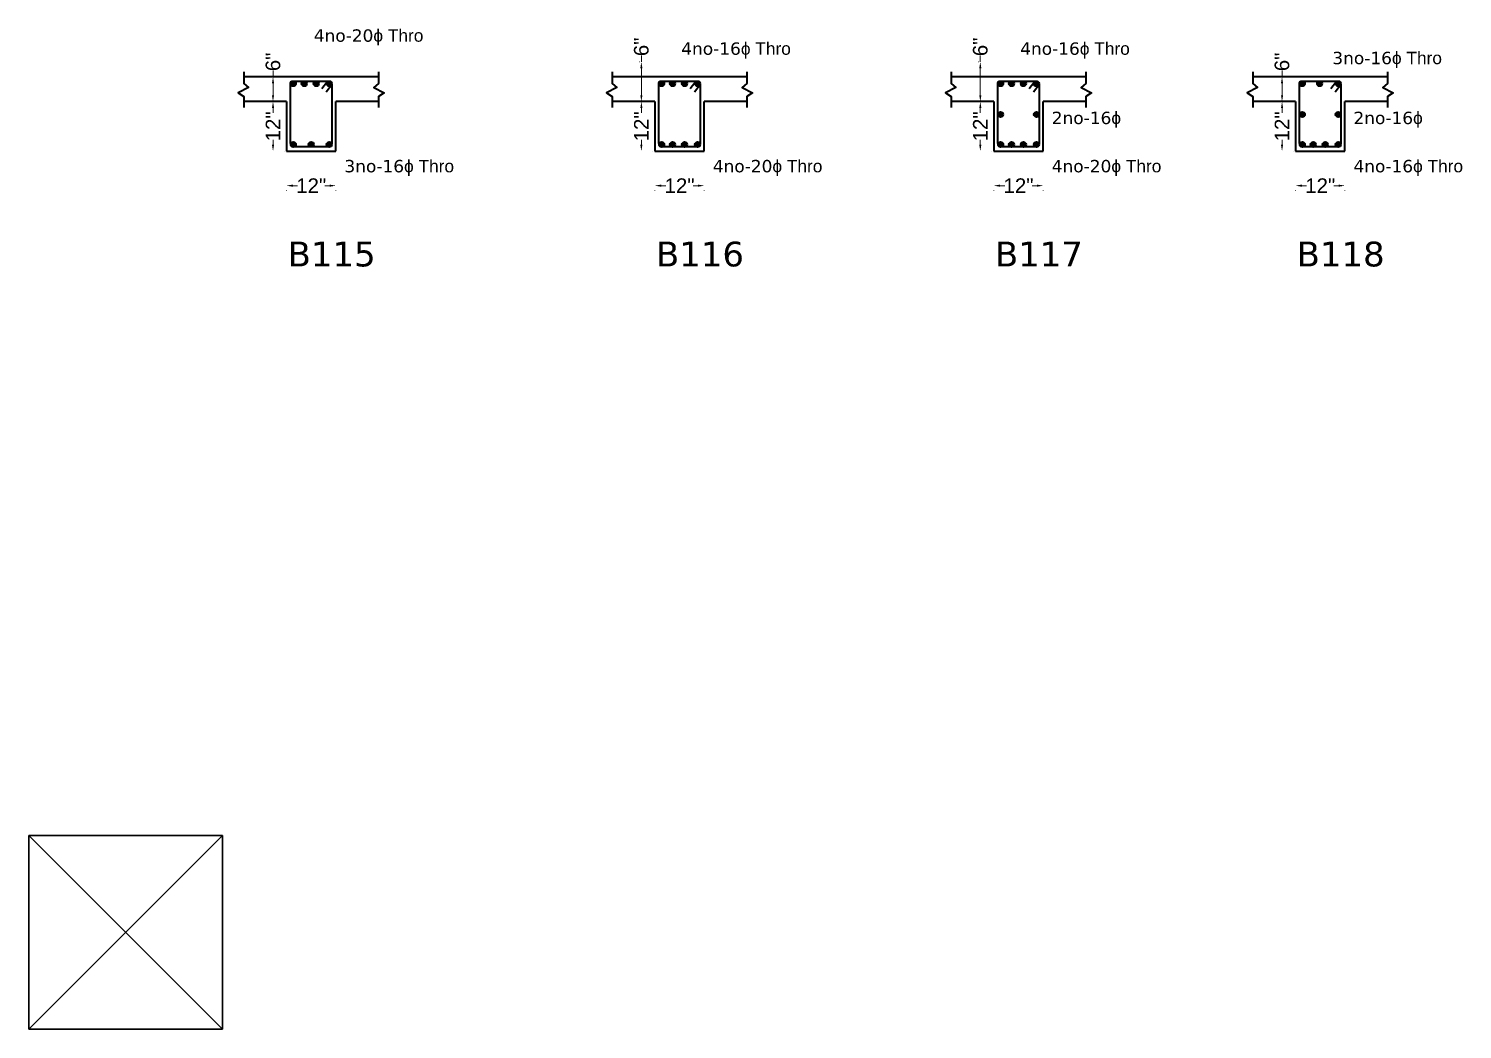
# Model space of a CAD drawing. Header units: feet. Extents: x 15113 to 123217, y -97269 to -8247.
# Drawn here: x 39308 to 40004, y -47447 to -46961 of the extents above; entities that cross this region are included whole.
import ezdxf

# ---------------------------------------------------------------- set-up
doc = ezdxf.new("R2010")
doc.units = ezdxf.units.FT
doc.header["$LTSCALE"] = 50.2
doc.header["$MEASUREMENT"] = 0
doc.header["$PDMODE"] = 3
doc.linetypes.add('DOT', pattern=[0.25, 0, -0.25])
doc.layers.add('drg seal txt', color=7, linetype='Continuous')
for name, color, linetype, lineweight in [('Str Beam', 10, 'Continuous', 35), ('Str Column', 50, 'Continuous', 35), ('sTR fOOTING', 6, 'Continuous', 35), ('Str LBL', 3, 'Continuous', 35)]:
    doc.layers.add(name, color=color, linetype=linetype, lineweight=lineweight)
doc.styles.add('5.2 INCH', font='arial.ttf', dxfattribs={"height": 5.2})
doc.styles.add('7.1 INCH', font='arial.ttf', dxfattribs={"height": 7.1})
doc.styles.get("Standard").update_dxf_attribs({"font": 'arial.ttf'})
doc.dimstyles.new('2.2 INCH', dxfattribs={"dimscale": 0, "dimtxt": 5.2, "dimasz": 3.1, "dimexe": 0.18, "dimexo": 1.063, "dimgap": 0.09, "dimtad": 0, "dimdec": 0, "dimzin": 0, "dimdsep": 46, "dimlunit": 4, "dimtxsty": '5.2 INCH', "dimcen": 0, "dimclrd": 230, "dimclre": 230, "dimclrt": 164, "dimadec": 0, "dimazin": 0, "dimtfac": 1, "dimtdec": 0, "dimtofl": 0, "dimtmove": 0, "dimatfit": 3, "dimfxl": 0.5, "dimtolj": 1, "dimtzin": 0, "dimlwd": 15, "dimlwe": 15, "dimarcsym": 0})

# ---------------------------------------------------------------- blocks, each defined once
blk = doc.blocks.new('*D812')
at = {"layer": 'Defpoints', "color": 0, "linetype": 'Continuous', "transparency": 16777216}
for p in [(39457.24, -47037.45), (39433.24, -47040.98), (39457.24, -47040.98)]:
    blk.add_point(p, dxfattribs=at)
at = {"layer": 'Str Beam', "color": 230, "linetype": 'DOT', "lineweight": 15, "transparency": 16777216}
for p, q in [((39433.24, -47039.92), (39433.24, -47037.27)), ((39457.24, -47039.92), (39457.24, -47037.27))]:
    blk.add_line(p, q, dxfattribs=at)
at = {"layer": 'Str Beam', "color": 230, "lineweight": 15, "transparency": 16777216}
for p, q in [((39436.34, -47037.45), (39438.64, -47037.45)), ((39454.14, -47037.45), (39451.83, -47037.45))]:
    blk.add_line(p, q, dxfattribs=at)
at = {"layer": 'Str Beam', "color": 230, "linetype": 'Continuous', "transparency": 16777216}
for points in [[(39436.34, -47036.93), (39436.34, -47037.97), (39433.24, -47037.45)], [(39454.14, -47036.93), (39454.14, -47037.97), (39457.24, -47037.45)]]:
    blk.add_solid(points, dxfattribs=at)
at = {"layer": 'Str Beam', "color": 164, "linetype": 'Continuous', "lineweight": 40, "transparency": 16777216, "insert": (39445.24, -47037.45), "char_height": 7.1, "attachment_point": 5, "style": '7.1 INCH'}
blk.add_mtext('\\A1;12"', dxfattribs=at)
blk = doc.blocks.new('*D786')
at = {"layer": 'Defpoints', "color": 0, "linetype": 'Continuous', "transparency": 16777216}
for p in [(39426.71, -46984.69), (39426.71, -46984.69), (39426.71, -46996.69)]:
    blk.add_point(p, dxfattribs=at)
at = {"layer": 'sTR fOOTING', "color": 230, "lineweight": 15, "transparency": 16777216}
for p, q in [((39426.71, -46984.69), (39426.71, -46981.59)), ((39426.71, -46993.59), (39426.71, -46987.79))]:
    blk.add_line(p, q, dxfattribs=at)
at = {"layer": 'sTR fOOTING', "color": 230, "linetype": 'DOT', "lineweight": 15, "transparency": 16777216}
for p, q in [((39425.65, -46984.69), (39426.53, -46984.69)), ((39425.65, -46996.69), (39426.53, -46996.69))]:
    blk.add_line(p, q, dxfattribs=at)
at = {"layer": 'sTR fOOTING', "color": 230, "linetype": 'Continuous', "transparency": 16777216}
for points in [[(39426.19, -46987.79), (39427.23, -46987.79), (39426.71, -46984.69)], [(39426.19, -46993.59), (39427.23, -46993.59), (39426.71, -46996.69)]]:
    blk.add_solid(points, dxfattribs=at)
at = {"layer": 'sTR fOOTING', "color": 164, "linetype": 'Continuous', "lineweight": 40, "transparency": 16777216, "insert": (39426.71, -46977.4), "char_height": 7.1, "attachment_point": 5, "rotation": 90, "style": '7.1 INCH'}
blk.add_mtext('\\A1;6"', dxfattribs=at)
blk = doc.blocks.new('*D813')
at = {"layer": 'Defpoints', "color": 0, "linetype": 'Continuous', "transparency": 16777216}
for p in [(39426.71, -46996.69), (39433.24, -46996.69), (39433.24, -47020.69)]:
    blk.add_point(p, dxfattribs=at)
at = {"layer": 'sTR fOOTING', "color": 230, "linetype": 'DOT', "lineweight": 15, "transparency": 16777216}
for p, q in [((39432.17, -46996.69), (39426.53, -46996.69)), ((39432.17, -47020.69), (39426.53, -47020.69))]:
    blk.add_line(p, q, dxfattribs=at)
at = {"layer": 'sTR fOOTING', "color": 230, "lineweight": 15, "transparency": 16777216}
for p, q in [((39426.71, -46999.79), (39426.71, -47002.09)), ((39426.71, -47017.59), (39426.71, -47015.28))]:
    blk.add_line(p, q, dxfattribs=at)
at = {"layer": 'sTR fOOTING', "color": 230, "linetype": 'Continuous', "transparency": 16777216}
for points in [[(39426.19, -46999.79), (39427.23, -46999.79), (39426.71, -46996.69)], [(39426.19, -47017.59), (39427.23, -47017.59), (39426.71, -47020.69)]]:
    blk.add_solid(points, dxfattribs=at)
at = {"layer": 'sTR fOOTING', "color": 164, "linetype": 'Continuous', "lineweight": 40, "transparency": 16777216, "insert": (39426.71, -47008.69), "char_height": 7.1, "attachment_point": 5, "rotation": 90, "style": '7.1 INCH'}
blk.add_mtext('\\A1;12"', dxfattribs=at)
blk = doc.blocks.new('*D814')
at = {"layer": 'Defpoints', "color": 0, "linetype": 'Continuous', "transparency": 16777216}
for p in [(39635.99, -47037.45), (39611.99, -47040.98), (39635.99, -47040.98)]:
    blk.add_point(p, dxfattribs=at)
at = {"layer": 'Str Beam', "color": 230, "linetype": 'DOT', "lineweight": 15, "transparency": 16777216}
for p, q in [((39611.99, -47039.92), (39611.99, -47037.27)), ((39635.99, -47039.92), (39635.99, -47037.27))]:
    blk.add_line(p, q, dxfattribs=at)
at = {"layer": 'Str Beam', "color": 230, "lineweight": 15, "transparency": 16777216}
for p, q in [((39615.09, -47037.45), (39617.4, -47037.45)), ((39632.89, -47037.45), (39630.59, -47037.45))]:
    blk.add_line(p, q, dxfattribs=at)
at = {"layer": 'Str Beam', "color": 230, "linetype": 'Continuous', "transparency": 16777216}
for points in [[(39615.09, -47036.93), (39615.09, -47037.97), (39611.99, -47037.45)], [(39632.89, -47036.93), (39632.89, -47037.97), (39635.99, -47037.45)]]:
    blk.add_solid(points, dxfattribs=at)
at = {"layer": 'Str Beam', "color": 164, "linetype": 'Continuous', "lineweight": 40, "transparency": 16777216, "insert": (39623.99, -47037.45), "char_height": 7.1, "attachment_point": 5, "style": '7.1 INCH'}
blk.add_mtext('\\A1;12"', dxfattribs=at)
blk = doc.blocks.new('*D787')
at = {"layer": 'Defpoints', "color": 0, "linetype": 'Continuous', "transparency": 16777216}
for p in [(39605.46, -46977.4), (39605.46, -46977.4), (39605.46, -46996.69)]:
    blk.add_point(p, dxfattribs=at)
at = {"layer": 'sTR fOOTING', "color": 230, "lineweight": 15, "transparency": 16777216}
for p, q in [((39605.46, -46977.4), (39605.46, -46974.3)), ((39605.46, -46993.59), (39605.46, -46980.5))]:
    blk.add_line(p, q, dxfattribs=at)
at = {"layer": 'sTR fOOTING', "color": 230, "linetype": 'DOT', "lineweight": 15, "transparency": 16777216}
for p, q in [((39604.4, -46977.4), (39605.28, -46977.4)), ((39604.4, -46996.69), (39605.28, -46996.69))]:
    blk.add_line(p, q, dxfattribs=at)
at = {"layer": 'sTR fOOTING', "color": 230, "linetype": 'Continuous', "transparency": 16777216}
for points in [[(39604.95, -46980.5), (39605.98, -46980.5), (39605.46, -46977.4)], [(39604.95, -46993.59), (39605.98, -46993.59), (39605.46, -46996.69)]]:
    blk.add_solid(points, dxfattribs=at)
at = {"layer": 'sTR fOOTING', "color": 164, "linetype": 'Continuous', "lineweight": 40, "transparency": 16777216, "insert": (39605.46, -46970.11), "char_height": 7.1, "attachment_point": 5, "rotation": 90, "style": '7.1 INCH'}
blk.add_mtext('\\A1;6"', dxfattribs=at)
blk = doc.blocks.new('*D815')
at = {"layer": 'Defpoints', "color": 0, "linetype": 'Continuous', "transparency": 16777216}
for p in [(39605.46, -46996.69), (39611.99, -46996.69), (39611.99, -47020.69)]:
    blk.add_point(p, dxfattribs=at)
at = {"layer": 'sTR fOOTING', "color": 230, "linetype": 'DOT', "lineweight": 15, "transparency": 16777216}
for p, q in [((39610.93, -46996.69), (39605.28, -46996.69)), ((39610.93, -47020.69), (39605.28, -47020.69))]:
    blk.add_line(p, q, dxfattribs=at)
at = {"layer": 'sTR fOOTING', "color": 230, "lineweight": 15, "transparency": 16777216}
for p, q in [((39605.46, -46999.79), (39605.46, -47002.09)), ((39605.46, -47017.59), (39605.46, -47015.28))]:
    blk.add_line(p, q, dxfattribs=at)
at = {"layer": 'sTR fOOTING', "color": 230, "linetype": 'Continuous', "transparency": 16777216}
for points in [[(39604.95, -46999.79), (39605.98, -46999.79), (39605.46, -46996.69)], [(39604.95, -47017.59), (39605.98, -47017.59), (39605.46, -47020.69)]]:
    blk.add_solid(points, dxfattribs=at)
at = {"layer": 'sTR fOOTING', "color": 164, "linetype": 'Continuous', "lineweight": 40, "transparency": 16777216, "insert": (39605.46, -47008.69), "char_height": 7.1, "attachment_point": 5, "rotation": 90, "style": '7.1 INCH'}
blk.add_mtext('\\A1;12"', dxfattribs=at)
blk = doc.blocks.new('*D816')
at = {"layer": 'Defpoints', "color": 0, "linetype": 'Continuous', "transparency": 16777216}
for p in [(39800.48, -47037.45), (39776.48, -47040.98), (39800.48, -47040.98)]:
    blk.add_point(p, dxfattribs=at)
at = {"layer": 'Str Beam', "color": 230, "linetype": 'DOT', "lineweight": 15, "transparency": 16777216}
for p, q in [((39776.48, -47039.92), (39776.48, -47037.27)), ((39800.48, -47039.92), (39800.48, -47037.27))]:
    blk.add_line(p, q, dxfattribs=at)
at = {"layer": 'Str Beam', "color": 230, "lineweight": 15, "transparency": 16777216}
for p, q in [((39779.58, -47037.45), (39781.89, -47037.45)), ((39797.38, -47037.45), (39795.07, -47037.45))]:
    blk.add_line(p, q, dxfattribs=at)
at = {"layer": 'Str Beam', "color": 230, "linetype": 'Continuous', "transparency": 16777216}
for points in [[(39779.58, -47036.93), (39779.58, -47037.97), (39776.48, -47037.45)], [(39797.38, -47036.93), (39797.38, -47037.97), (39800.48, -47037.45)]]:
    blk.add_solid(points, dxfattribs=at)
at = {"layer": 'Str Beam', "color": 164, "linetype": 'Continuous', "lineweight": 40, "transparency": 16777216, "insert": (39788.48, -47037.45), "char_height": 7.1, "attachment_point": 5, "style": '7.1 INCH'}
blk.add_mtext('\\A1;12"', dxfattribs=at)
blk = doc.blocks.new('*D788')
at = {"layer": 'Defpoints', "color": 0, "linetype": 'Continuous', "transparency": 16777216}
for p in [(39769.95, -46977.4), (39769.95, -46977.4), (39769.95, -46996.69)]:
    blk.add_point(p, dxfattribs=at)
at = {"layer": 'sTR fOOTING', "color": 230, "lineweight": 15, "transparency": 16777216}
for p, q in [((39769.95, -46977.4), (39769.95, -46974.3)), ((39769.95, -46993.59), (39769.95, -46980.5))]:
    blk.add_line(p, q, dxfattribs=at)
at = {"layer": 'sTR fOOTING', "color": 230, "linetype": 'DOT', "lineweight": 15, "transparency": 16777216}
for p, q in [((39768.89, -46977.4), (39769.77, -46977.4)), ((39768.89, -46996.69), (39769.77, -46996.69))]:
    blk.add_line(p, q, dxfattribs=at)
at = {"layer": 'sTR fOOTING', "color": 230, "linetype": 'Continuous', "transparency": 16777216}
for points in [[(39769.44, -46980.5), (39770.47, -46980.5), (39769.95, -46977.4)], [(39769.44, -46993.59), (39770.47, -46993.59), (39769.95, -46996.69)]]:
    blk.add_solid(points, dxfattribs=at)
at = {"layer": 'sTR fOOTING', "color": 164, "linetype": 'Continuous', "lineweight": 40, "transparency": 16777216, "insert": (39769.95, -46970.11), "char_height": 7.1, "attachment_point": 5, "rotation": 90, "style": '7.1 INCH'}
blk.add_mtext('\\A1;6"', dxfattribs=at)
blk = doc.blocks.new('*D817')
at = {"layer": 'Defpoints', "color": 0, "linetype": 'Continuous', "transparency": 16777216}
for p in [(39769.95, -46996.69), (39776.48, -46996.69), (39776.48, -47020.69)]:
    blk.add_point(p, dxfattribs=at)
at = {"layer": 'sTR fOOTING', "color": 230, "linetype": 'DOT', "lineweight": 15, "transparency": 16777216}
for p, q in [((39775.42, -46996.69), (39769.77, -46996.69)), ((39775.42, -47020.69), (39769.77, -47020.69))]:
    blk.add_line(p, q, dxfattribs=at)
at = {"layer": 'sTR fOOTING', "color": 230, "lineweight": 15, "transparency": 16777216}
for p, q in [((39769.95, -46999.79), (39769.95, -47002.09)), ((39769.95, -47017.59), (39769.95, -47015.28))]:
    blk.add_line(p, q, dxfattribs=at)
at = {"layer": 'sTR fOOTING', "color": 230, "linetype": 'Continuous', "transparency": 16777216}
for points in [[(39769.44, -46999.79), (39770.47, -46999.79), (39769.95, -46996.69)], [(39769.44, -47017.59), (39770.47, -47017.59), (39769.95, -47020.69)]]:
    blk.add_solid(points, dxfattribs=at)
at = {"layer": 'sTR fOOTING', "color": 164, "linetype": 'Continuous', "lineweight": 40, "transparency": 16777216, "insert": (39769.95, -47008.69), "char_height": 7.1, "attachment_point": 5, "rotation": 90, "style": '7.1 INCH'}
blk.add_mtext('\\A1;12"', dxfattribs=at)
blk = doc.blocks.new('*D818')
at = {"layer": 'Defpoints', "color": 0, "linetype": 'Continuous', "transparency": 16777216}
for p in [(39946.9, -47037.45), (39922.9, -47040.98), (39946.9, -47040.98)]:
    blk.add_point(p, dxfattribs=at)
at = {"layer": 'Str Beam', "color": 230, "linetype": 'DOT', "lineweight": 15, "transparency": 16777216}
for p, q in [((39922.9, -47039.92), (39922.9, -47037.27)), ((39946.9, -47039.92), (39946.9, -47037.27))]:
    blk.add_line(p, q, dxfattribs=at)
at = {"layer": 'Str Beam', "color": 230, "lineweight": 15, "transparency": 16777216}
for p, q in [((39926, -47037.45), (39928.31, -47037.45)), ((39943.8, -47037.45), (39941.49, -47037.45))]:
    blk.add_line(p, q, dxfattribs=at)
at = {"layer": 'Str Beam', "color": 230, "linetype": 'Continuous', "transparency": 16777216}
for points in [[(39926, -47036.93), (39926, -47037.97), (39922.9, -47037.45)], [(39943.8, -47036.93), (39943.8, -47037.97), (39946.9, -47037.45)]]:
    blk.add_solid(points, dxfattribs=at)
at = {"layer": 'Str Beam', "color": 164, "linetype": 'Continuous', "lineweight": 40, "transparency": 16777216, "insert": (39934.9, -47037.45), "char_height": 7.1, "attachment_point": 5, "style": '7.1 INCH'}
blk.add_mtext('\\A1;12"', dxfattribs=at)
blk = doc.blocks.new('*D789')
at = {"layer": 'Defpoints', "color": 0, "linetype": 'Continuous', "transparency": 16777216}
for p in [(39916.37, -46984.69), (39916.37, -46984.69), (39916.37, -46996.69)]:
    blk.add_point(p, dxfattribs=at)
at = {"layer": 'sTR fOOTING', "color": 230, "lineweight": 15, "transparency": 16777216}
for p, q in [((39916.37, -46984.69), (39916.37, -46981.59)), ((39916.37, -46993.59), (39916.37, -46987.79))]:
    blk.add_line(p, q, dxfattribs=at)
at = {"layer": 'sTR fOOTING', "color": 230, "linetype": 'DOT', "lineweight": 15, "transparency": 16777216}
for p, q in [((39915.31, -46984.69), (39916.19, -46984.69)), ((39915.31, -46996.69), (39916.19, -46996.69))]:
    blk.add_line(p, q, dxfattribs=at)
at = {"layer": 'sTR fOOTING', "color": 230, "linetype": 'Continuous', "transparency": 16777216}
for points in [[(39915.86, -46987.79), (39916.89, -46987.79), (39916.37, -46984.69)], [(39915.86, -46993.59), (39916.89, -46993.59), (39916.37, -46996.69)]]:
    blk.add_solid(points, dxfattribs=at)
at = {"layer": 'sTR fOOTING', "color": 164, "linetype": 'Continuous', "lineweight": 40, "transparency": 16777216, "insert": (39916.37, -46977.4), "char_height": 7.1, "attachment_point": 5, "rotation": 90, "style": '7.1 INCH'}
blk.add_mtext('\\A1;6"', dxfattribs=at)
blk = doc.blocks.new('*D819')
at = {"layer": 'Defpoints', "color": 0, "linetype": 'Continuous', "transparency": 16777216}
for p in [(39916.37, -46996.69), (39922.9, -46996.69), (39922.9, -47020.69)]:
    blk.add_point(p, dxfattribs=at)
at = {"layer": 'sTR fOOTING', "color": 230, "linetype": 'DOT', "lineweight": 15, "transparency": 16777216}
for p, q in [((39921.84, -46996.69), (39916.19, -46996.69)), ((39921.84, -47020.69), (39916.19, -47020.69))]:
    blk.add_line(p, q, dxfattribs=at)
at = {"layer": 'sTR fOOTING', "color": 230, "lineweight": 15, "transparency": 16777216}
for p, q in [((39916.37, -46999.79), (39916.37, -47002.09)), ((39916.37, -47017.59), (39916.37, -47015.28))]:
    blk.add_line(p, q, dxfattribs=at)
at = {"layer": 'sTR fOOTING', "color": 230, "linetype": 'Continuous', "transparency": 16777216}
for points in [[(39915.86, -46999.79), (39916.89, -46999.79), (39916.37, -46996.69)], [(39915.86, -47017.59), (39916.89, -47017.59), (39916.37, -47020.69)]]:
    blk.add_solid(points, dxfattribs=at)
at = {"layer": 'sTR fOOTING', "color": 164, "linetype": 'Continuous', "lineweight": 40, "transparency": 16777216, "insert": (39916.37, -47008.69), "char_height": 7.1, "attachment_point": 5, "rotation": 90, "style": '7.1 INCH'}
blk.add_mtext('\\A1;12"', dxfattribs=at)

msp = doc.modelspace()

# ---------------------------------------------------------------- hatches: boundary and pattern name
at = {"layer": 'Str Beam', "lineweight": 40}
h = msp.add_hatch(color=256, dxfattribs=at)
h.dxf.hatch_style = 1
h.paths.add_polyline_path([(39435.30636, -46987.94274, 1), (39437.82236, -46987.94274, 1)])
h = msp.add_hatch(color=256, dxfattribs=at)
h.dxf.hatch_style = 1
h.paths.add_polyline_path([(39440.58882, -46987.94274, 1), (39443.10482, -46987.94274, 1)])
h = msp.add_hatch(color=256, dxfattribs=at)
h.dxf.hatch_style = 1
h.paths.add_polyline_path([(39446.39522, -46987.94274, 1), (39448.91122, -46987.94274, 1)])
h = msp.add_hatch(color=256, dxfattribs=at)
h.dxf.hatch_style = 1
h.paths.add_polyline_path([(39452.70878, -46987.94274, 1), (39455.22478, -46987.94274, 1)])
h = msp.add_hatch(color=256, dxfattribs=at)
h.dxf.hatch_style = 1
h.paths.add_polyline_path([(39614.06057, -46987.94274, 1), (39616.57657, -46987.94274, 1)])
h = msp.add_hatch(color=256, dxfattribs=at)
h.dxf.hatch_style = 1
h.paths.add_polyline_path([(39619.34303, -46987.94274, 1), (39621.85903, -46987.94274, 1)])
h = msp.add_hatch(color=256, dxfattribs=at)
h.dxf.hatch_style = 1
h.paths.add_polyline_path([(39625.14943, -46987.94274, 1), (39627.66543, -46987.94274, 1)])
h = msp.add_hatch(color=256, dxfattribs=at)
h.dxf.hatch_style = 1
h.paths.add_polyline_path([(39631.46299, -46987.94274, 1), (39633.97899, -46987.94274, 1)])
h = msp.add_hatch(color=256, dxfattribs=at)
h.dxf.hatch_style = 1
h.paths.add_polyline_path([(39778.54892, -46987.94274, 1), (39781.06492, -46987.94274, 1)])
h = msp.add_hatch(color=256, dxfattribs=at)
h.dxf.hatch_style = 1
h.paths.add_polyline_path([(39783.83138, -46987.94274, 1), (39786.34738, -46987.94274, 1)])
h = msp.add_hatch(color=256, dxfattribs=at)
h.dxf.hatch_style = 1
h.paths.add_polyline_path([(39789.63778, -46987.94274, 1), (39792.15378, -46987.94274, 1)])
h = msp.add_hatch(color=256, dxfattribs=at)
h.dxf.hatch_style = 1
h.paths.add_polyline_path([(39795.95134, -46987.94274, 1), (39798.46734, -46987.94274, 1)])
h = msp.add_hatch(color=256, dxfattribs=at)
h.dxf.hatch_style = 1
h.paths.add_polyline_path([(39924.96962, -46987.94274, 1), (39927.48562, -46987.94274, 1)])
h = msp.add_hatch(color=256, dxfattribs=at)
h.dxf.hatch_style = 1
h.paths.add_polyline_path([(39933.34696, -46987.94274, 1), (39935.86296, -46987.94274, 1)])
h = msp.add_hatch(color=256, dxfattribs=at)
h.dxf.hatch_style = 1
h.paths.add_polyline_path([(39942.37204, -46987.94274, 1), (39944.88804, -46987.94274, 1)])
h = msp.add_hatch(color=256, dxfattribs=at)
h.dxf.hatch_style = 1
h.paths.add_polyline_path([(39778.52893, -47002.89198, -1), (39781.04493, -47002.89198, -1)])
h = msp.add_hatch(color=256, dxfattribs=at)
h.dxf.hatch_style = 1
h.paths.add_polyline_path([(39798.47931, -47002.89198, 1), (39795.96331, -47002.89198, 1)])
h = msp.add_hatch(color=256, dxfattribs=at)
h.dxf.hatch_style = 1
h.paths.add_polyline_path([(39924.94963, -47002.89198, -1), (39927.46563, -47002.89198, -1)])
h = msp.add_hatch(color=256, dxfattribs=at)
h.dxf.hatch_style = 1
h.paths.add_polyline_path([(39944.90001, -47002.89198, 1), (39942.38401, -47002.89198, 1)])
h = msp.add_hatch(color=256, dxfattribs=at)
h.dxf.hatch_style = 1
h.paths.add_polyline_path([(39435.30636, -47017.50193, -1), (39437.82236, -47017.50193, -1)])
h = msp.add_hatch(color=256, dxfattribs=at)
h.dxf.hatch_style = 1
h.paths.add_polyline_path([(39443.97875, -47017.42859, -1), (39446.49475, -47017.42859, -1)])
h = msp.add_hatch(color=256, dxfattribs=at)
h.dxf.hatch_style = 1
h.paths.add_polyline_path([(39452.70878, -47017.50193, -1), (39455.22478, -47017.50193, -1)])
h = msp.add_hatch(color=256, dxfattribs=at)
h.dxf.hatch_style = 1
h.paths.add_polyline_path([(39614.06057, -47017.50193, -1), (39616.57657, -47017.50193, -1)])
h = msp.add_hatch(color=256, dxfattribs=at)
h.dxf.hatch_style = 1
h.paths.add_polyline_path([(39619.34303, -47017.50193, -1), (39621.85903, -47017.50193, -1)])
h = msp.add_hatch(color=256, dxfattribs=at)
h.dxf.hatch_style = 1
h.paths.add_polyline_path([(39625.14943, -47017.50193, -1), (39627.66543, -47017.50193, -1)])
h = msp.add_hatch(color=256, dxfattribs=at)
h.dxf.hatch_style = 1
h.paths.add_polyline_path([(39631.46299, -47017.50193, -1), (39633.97899, -47017.50193, -1)])
h = msp.add_hatch(color=256, dxfattribs=at)
h.dxf.hatch_style = 1
h.paths.add_polyline_path([(39778.54892, -47017.50193, -1), (39781.06492, -47017.50193, -1)])
h = msp.add_hatch(color=256, dxfattribs=at)
h.dxf.hatch_style = 1
h.paths.add_polyline_path([(39783.83138, -47017.50193, -1), (39786.34738, -47017.50193, -1)])
h = msp.add_hatch(color=256, dxfattribs=at)
h.dxf.hatch_style = 1
h.paths.add_polyline_path([(39789.63778, -47017.50193, -1), (39792.15378, -47017.50193, -1)])
h = msp.add_hatch(color=256, dxfattribs=at)
h.dxf.hatch_style = 1
h.paths.add_polyline_path([(39795.95134, -47017.50193, -1), (39798.46734, -47017.50193, -1)])
h = msp.add_hatch(color=256, dxfattribs=at)
h.dxf.hatch_style = 1
h.paths.add_polyline_path([(39924.96962, -47017.50193, -1), (39927.48562, -47017.50193, -1)])
h = msp.add_hatch(color=256, dxfattribs=at)
h.dxf.hatch_style = 1
h.paths.add_polyline_path([(39930.25208, -47017.50193, -1), (39932.76808, -47017.50193, -1)])
h = msp.add_hatch(color=256, dxfattribs=at)
h.dxf.hatch_style = 1
h.paths.add_polyline_path([(39936.05849, -47017.50193, -1), (39938.57449, -47017.50193, -1)])
h = msp.add_hatch(color=256, dxfattribs=at)
h.dxf.hatch_style = 1
h.paths.add_polyline_path([(39942.37204, -47017.50193, -1), (39944.88804, -47017.50193, -1)])

# ---------------------------------------------------------------- linework, layer by layer
for p, q in [((39453.2807, -46986.74399), (39450.35398, -46990.53492)), ((39455.21733, -46988.50779), (39452.46264, -46992.07589)), ((39632.03491, -46986.74399), (39629.10819, -46990.53492)), ((39633.97154, -46988.50779), (39631.21685, -46992.07589)), ((39796.52325, -46986.74399), (39793.59654, -46990.53492)), ((39798.45989, -46988.50779), (39795.7052, -46992.07589)), ((39942.94396, -46986.74399), (39940.01724, -46990.53492)), ((39944.88059, -46988.50779), (39942.1259, -46992.07589))]:
    msp.add_line(p, q, dxfattribs=at)
at = {"layer": 'Str Beam', "color": 2, "linetype": 'Continuous', "lineweight": 40}
for points in [[(39412.60669, -46982.27071), (39412.60669, -46987.93226), (39414.87359, -46989.87338), (39409.85375, -46992.46151), (39412.60669, -46994.2409), (39412.60669, -46999.57898)], [(39477.8668, -46982.27071), (39477.8668, -46987.93226), (39475.59991, -46989.87338), (39480.61974, -46992.46151), (39477.8668, -46994.2409), (39477.8668, -46999.57898)], [(39591.3609, -46982.27071), (39591.3609, -46987.93226), (39593.6278, -46989.87338), (39588.60796, -46992.46151), (39591.3609, -46994.2409), (39591.3609, -46999.57898)], [(39656.62101, -46982.27071), (39656.62101, -46987.93226), (39654.35412, -46989.87338), (39659.37395, -46992.46151), (39656.62101, -46994.2409), (39656.62101, -46999.57898)], [(39755.84925, -46982.27071), (39755.84925, -46987.93226), (39758.11615, -46989.87338), (39753.09631, -46992.46151), (39755.84925, -46994.2409), (39755.84925, -46999.57898)], [(39821.10936, -46982.27071), (39821.10936, -46987.93226), (39818.84247, -46989.87338), (39823.8623, -46992.46151), (39821.10936, -46994.2409), (39821.10936, -46999.57898)], [(39902.26995, -46982.27071), (39902.26995, -46987.93226), (39904.53685, -46989.87338), (39899.51702, -46992.46151), (39902.26995, -46994.2409), (39902.26995, -46999.57898)], [(39967.53006, -46982.27071), (39967.53006, -46987.93226), (39965.26317, -46989.87338), (39970.283, -46992.46151), (39967.53006, -46994.2409), (39967.53006, -46999.57898)], [(39477.8668, -46984.68659), (39412.60669, -46984.68659)], [(39656.62101, -46984.68659), (39591.3609, -46984.68659)], [(39821.10936, -46984.68659), (39755.84925, -46984.68659)], [(39967.53006, -46984.68659), (39902.26995, -46984.68659)], [(39433.23675, -46996.68659), (39412.60669, -46996.68659)], [(39433.23675, -46996.68659), (39433.23675, -47020.68659)], [(39457.23675, -47020.68659), (39457.23675, -46996.68659)], [(39477.8668, -46996.68659), (39457.23675, -46996.68659)], [(39611.99096, -46996.68659), (39591.3609, -46996.68659)], [(39611.99096, -46996.68659), (39611.99096, -47020.68659)], [(39635.99096, -47020.68659), (39635.99096, -46996.68659)], [(39656.62101, -46996.68659), (39635.99096, -46996.68659)], [(39776.47931, -46996.68659), (39755.84925, -46996.68659)], [(39776.47931, -46996.68659), (39776.47931, -47020.68659)], [(39800.47931, -47020.68659), (39800.47931, -46996.68659)], [(39821.10936, -46996.68659), (39800.47931, -46996.68659)], [(39922.90001, -46996.68659), (39902.26995, -46996.68659)], [(39922.90001, -46996.68659), (39922.90001, -47020.68659)], [(39946.90001, -47020.68659), (39946.90001, -46996.68659)], [(39967.53006, -46996.68659), (39946.90001, -46996.68659)]]:
    msp.add_lwpolyline(points, dxfattribs=at)
at = {"layer": 'Str Beam', "color": 1, "linetype": 'Continuous', "lineweight": 40}
for points in [[(39435.23675, -47013.09856), (39435.23675, -47008.68659), (39435.23675, -46987.68659, -0.414213562), (39436.23675, -46986.68659), (39453.23675, -46986.68659, -0.414213562), (39455.23675, -46988.68659), (39455.23675, -47008.68659), (39455.23675, -47013.94178)], [(39613.99096, -47013.09856), (39613.99096, -47008.68659), (39613.99096, -46987.68659, -0.414213562), (39614.99096, -46986.68659), (39631.99096, -46986.68659, -0.414213562), (39633.99096, -46988.68659), (39633.99096, -47008.68659), (39633.99096, -47013.94178)], [(39778.47931, -47013.09856), (39778.47931, -47008.68659), (39778.47931, -46987.68659, -0.414213562), (39779.47931, -46986.68659), (39796.47931, -46986.68659, -0.414213562), (39798.47931, -46988.68659), (39798.47931, -47008.68659), (39798.47931, -47013.94178)], [(39924.90001, -47013.09856), (39924.90001, -47008.68659), (39924.90001, -46987.68659, -0.414213562), (39925.90001, -46986.68659), (39942.90001, -46986.68659, -0.414213562), (39944.90001, -46988.68659), (39944.90001, -47008.68659), (39944.90001, -47013.94178)], [(39455.23675, -47008.56196), (39455.23675, -47016.68659, -0.414213562), (39453.23675, -47018.68659), (39437.23675, -47018.68659, -0.414213562), (39435.23675, -47016.68659), (39435.23675, -47009.27281)], [(39633.99096, -47008.56196), (39633.99096, -47016.68659, -0.414213562), (39631.99096, -47018.68659), (39615.99096, -47018.68659, -0.414213562), (39613.99096, -47016.68659), (39613.99096, -47009.27281)], [(39798.47931, -47008.56196), (39798.47931, -47016.68659, -0.414213562), (39796.47931, -47018.68659), (39780.47931, -47018.68659, -0.414213562), (39778.47931, -47016.68659), (39778.47931, -47009.27281)], [(39944.90001, -47008.56196), (39944.90001, -47016.68659, -0.414213562), (39942.90001, -47018.68659), (39926.90001, -47018.68659, -0.414213562), (39924.90001, -47016.68659), (39924.90001, -47009.27281)]]:
    msp.add_lwpolyline(points, format="xyb", dxfattribs=at)
at = {"layer": 'Str Beam', "lineweight": 40}
for centre in [(39436.56436, -46987.94274), (39441.84682, -46987.94274), (39447.65322, -46987.94274), (39453.96678, -46987.94274), (39615.31857, -46987.94274), (39620.60103, -46987.94274), (39626.40743, -46987.94274), (39632.72099, -46987.94274), (39779.80692, -46987.94274), (39785.08938, -46987.94274), (39790.89578, -46987.94274), (39797.20934, -46987.94274), (39926.22762, -46987.94274), (39934.60496, -46987.94274), (39943.63004, -46987.94274), (39779.78693, -47002.89198), (39797.22131, -47002.89198), (39926.20763, -47002.89198), (39943.64201, -47002.89198), (39436.56436, -47017.50193), (39445.23675, -47017.42859), (39453.96678, -47017.50193), (39615.31857, -47017.50193), (39620.60103, -47017.50193), (39626.40743, -47017.50193), (39632.72099, -47017.50193), (39779.80692, -47017.50193), (39785.08938, -47017.50193), (39790.89578, -47017.50193), (39797.20934, -47017.50193), (39926.22762, -47017.50193), (39931.51008, -47017.50193), (39937.31649, -47017.50193), (39943.63004, -47017.50193)]:
    msp.add_circle(centre, 1.258, dxfattribs=at)
at = {"layer": 'Str Column', "linetype": 'Continuous', "lineweight": 40}
for p, q in [((39433.23675, -47020.68659), (39457.23675, -47020.68659)), ((39611.99096, -47020.68659), (39635.99096, -47020.68659)), ((39776.47931, -47020.68659), (39800.47931, -47020.68659)), ((39922.90001, -47020.68659), (39946.90001, -47020.68659))]:
    msp.add_line(p, q, dxfattribs=at)
at = {"layer": 'sTR fOOTING', "linetype": 'Continuous'}
for p, q in [((39308.12941, -47352.74096), (39402.12941, -47352.74096)), ((39308.12941, -47446.74096), (39308.12941, -47352.74096)), ((39308.12941, -47446.74096), (39402.12941, -47352.74096)), ((39308.12941, -47352.74096), (39402.12941, -47446.74096)), ((39402.12941, -47352.74096), (39402.12941, -47446.74096)), ((39402.12941, -47446.74096), (39308.12941, -47446.74096))]:
    msp.add_line(p, q, dxfattribs=at)

# ---------------------------------------------------------------- texts
at = {"layer": 'drg seal txt', "lineweight": 40, "char_height": 6, "attachment_point": 1}
for s, insert in [('{\\fVerdana|b0|i0|c0|p34;4no-20}ϕ Thro', (39446.48547, -46961.607)), ('{\\fVerdana|b0|i0|c0|p34;4no-16}ϕ Thro', (39624.81659, -46967.94572)), ('{\\fVerdana|b0|i0|c0|p34;4no-16}ϕ Thro', (39789.30494, -46967.94572)), ('{\\fVerdana|b0|i0|c0|p34;3no-16}ϕ Thro', (39940.78594, -46972.50568)), ('{\\fVerdana|b0|i0|c0|p34;\\P2no-16}ϕ', (39804.61221, -46991.56831)), ('{\\fVerdana|b0|i0|c0|p34;\\P2no-16}ϕ', (39951.03291, -46991.56831)), ('{\\fVerdana|b0|i0|c0|p34;\\P3no-16}ϕ Thro', (39461.36965, -47014.96186)), ('{\\fVerdana|b0|i0|c0|p34;\\P4no-20}ϕ Thro', (39640.12386, -47014.96186)), ('{\\fVerdana|b0|i0|c0|p34;\\P4no-20}ϕ Thro', (39804.61221, -47014.96186)), ('{\\fVerdana|b0|i0|c0|p34;\\P4no-16}ϕ Thro', (39951.03291, -47014.96186))]:
    msp.add_mtext(s, dxfattribs=dict(at, insert=insert))
at = {"layer": 'Str LBL', "char_height": 12, "width": 56.3552661, "attachment_point": 1}
for s, insert in [('{\\fVerdana|b0|i0|c0|p34;B115}', (39433.7953, -47064.61367)), ('{\\fVerdana|b0|i0|c0|p34;B116}', (39612.54951, -47064.61367)), ('{\\fVerdana|b0|i0|c0|p34;B117}', (39777.03786, -47064.61367)), ('{\\fVerdana|b0|i0|c0|p34;B118}', (39923.45856, -47064.61367))]:
    msp.add_mtext(s, dxfattribs=dict(at, insert=insert))

# ---------------------------------------------------------------- dimensions: what is measured, and where the dimension line sits
at = {"layer": 'Str Beam', "color": 3, "linetype": 'Continuous', "lineweight": 40}
for base, p1, p2, picture, middle in [((39457.23675, -47037.44886), (39433.23675, -47040.98333), (39457.23675, -47040.98333), '*D812', (39445.23675, -47037.44886)), ((39635.99096, -47037.44886), (39611.99096, -47040.98333), (39635.99096, -47040.98333), '*D814', (39623.99096, -47037.44886)), ((39800.47931, -47037.44886), (39776.47931, -47040.98333), (39800.47931, -47040.98333), '*D816', (39788.47931, -47037.44886)), ((39946.90001, -47037.44886), (39922.90001, -47040.98333), (39946.90001, -47040.98333), '*D818', (39934.90001, -47037.44886))]:
    dim = msp.add_linear_dim(base=base, p1=p1, p2=p2, text='12"', dimstyle='2.2 INCH', override={"dimscale": 1, "dimtxsty": '7.1 INCH'}, dxfattribs=at)
    dim.commit()
    dim.dimension.update_dxf_attribs({"geometry": picture, "text_midpoint": middle})
at = {"layer": 'sTR fOOTING', "linetype": 'Continuous', "lineweight": 40}
for base, p1, p2, picture, middle in [((39605.46428, -46977.3969), (39605.46428, -46996.68659), (39605.46428, -46977.3969), '*D787', (39605.46428, -46970.10721)), ((39769.95263, -46977.3969), (39769.95263, -46996.68659), (39769.95263, -46977.3969), '*D788', (39769.95263, -46970.10721)), ((39426.71007, -46984.68659), (39426.71007, -46996.68659), (39426.71007, -46984.68659), '*D786', (39426.71007, -46977.3969)), ((39916.37333, -46984.68659), (39916.37333, -46996.68659), (39916.37333, -46984.68659), '*D789', (39916.37333, -46977.3969))]:
    dim = msp.add_linear_dim(base=base, p1=p1, p2=p2, angle=90, text='6"', dimstyle='2.2 INCH', override={"dimscale": 1, "dimtxsty": '7.1 INCH'}, dxfattribs=at)
    dim.commit()
    dim.dimension.update_dxf_attribs({"geometry": picture, "text_midpoint": middle, "dimtype": 160})
for base, p1, p2, picture, middle in [((39426.71007, -46996.68659), (39433.23675, -47020.68659), (39433.23675, -46996.68659), '*D813', (39426.71007, -47008.68659)), ((39605.46428, -46996.68659), (39611.99096, -47020.68659), (39611.99096, -46996.68659), '*D815', (39605.46428, -47008.68659)), ((39769.95263, -46996.68659), (39776.47931, -47020.68659), (39776.47931, -46996.68659), '*D817', (39769.95263, -47008.68659)), ((39916.37333, -46996.68659), (39922.90001, -47020.68659), (39922.90001, -46996.68659), '*D819', (39916.37333, -47008.68659))]:
    dim = msp.add_linear_dim(base=base, p1=p1, p2=p2, angle=90, text='12"', dimstyle='2.2 INCH', override={"dimscale": 1, "dimtxsty": '7.1 INCH'}, dxfattribs=at)
    dim.commit()
    dim.dimension.update_dxf_attribs({"geometry": picture, "text_midpoint": middle})

doc.saveas('drawing.dxf')
